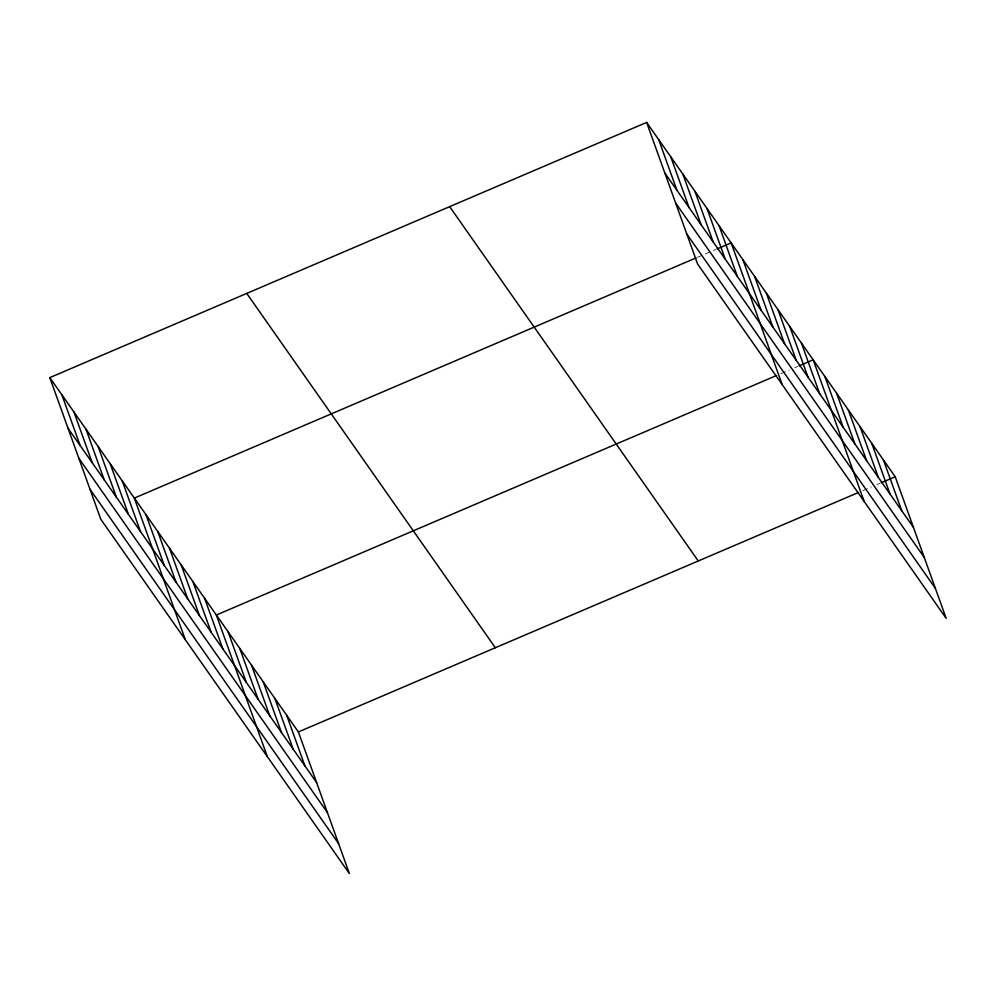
<?xml version="1.0" encoding="UTF-8"?>
<svg xmlns="http://www.w3.org/2000/svg" width="996" height="996" viewBox="0 0 996 996"><rect width="100%" height="100%" fill="white"/><g stroke="black" fill="none" stroke-linecap="round" stroke-linejoin="round"><path stroke-width="0.75" stroke-dasharray="4.98 3.74" d="M697.387 257.341L715.676 249.523M780.827 373.674L789.268 370.064M794.895 367.661L797.709 366.453M862.86 490.605L871.301 486.994M876.928 484.591L879.742 483.384"/><path stroke-width="1.49" d="M49.8 377.609L298.389 731.948L349.372 873.567L100.783 519.227L49.8 377.609L646.628 122.433L895.217 476.773L946.2 618.392L697.611 264.052L646.628 122.433M695.98 257.952L134.323 498.087L185.306 639.706M717.083 248.925L731.151 242.912L782.134 384.531M776.606 375.48L216.356 615.018L267.339 756.636M799.116 365.856L813.184 359.842L864.167 501.461M298.389 731.948L858.639 492.41M881.149 482.786L895.217 476.773M664.867 173.092L913.457 527.432M675.674 203.109L924.263 557.449M686.804 234.035L935.393 588.375M449.669 206.645L698.258 560.972M246.747 293.409L495.336 647.736M68.039 428.28L316.628 782.607M78.846 458.285L327.435 812.624M89.976 489.21L338.565 843.55M883.489 460.065L901.729 510.724M871.774 443.357L890.013 494.016M860.058 426.662L878.298 477.321M848.343 409.954L866.582 460.613M836.615 393.246L854.854 443.905M824.9 376.538L843.139 427.197M801.456 343.134L819.696 393.794M789.741 326.427L807.98 377.086M778.025 309.731L796.265 360.39M766.298 293.023L784.537 343.682M754.582 276.315L772.821 326.974M742.867 259.607L761.106 310.266M719.075 225.694L737.314 276.353M706.998 208.488L725.237 259.147M694.922 191.282L713.161 241.941M682.845 174.063L701.084 224.723M670.769 156.858L689.008 207.517M658.705 139.652L676.944 190.311M286.674 715.24L304.913 765.899M274.946 698.545L293.185 749.204M263.23 681.837L281.47 732.496M251.515 665.129L269.754 715.788M239.787 648.421L258.026 699.08M228.072 631.725L246.311 682.385M204.641 598.31L222.88 648.969M192.913 581.614L211.152 632.273M181.197 564.906L199.437 615.565M169.482 548.198L187.721 598.857M157.754 531.49L175.993 582.15M146.038 514.795L164.278 565.454M122.247 480.881L140.486 531.54M110.17 463.663L128.409 514.322M98.094 446.457L116.333 497.116M86.017 429.251L104.256 479.91M73.953 412.033L92.192 462.692M61.877 394.827L80.116 445.486"/></g></svg>
